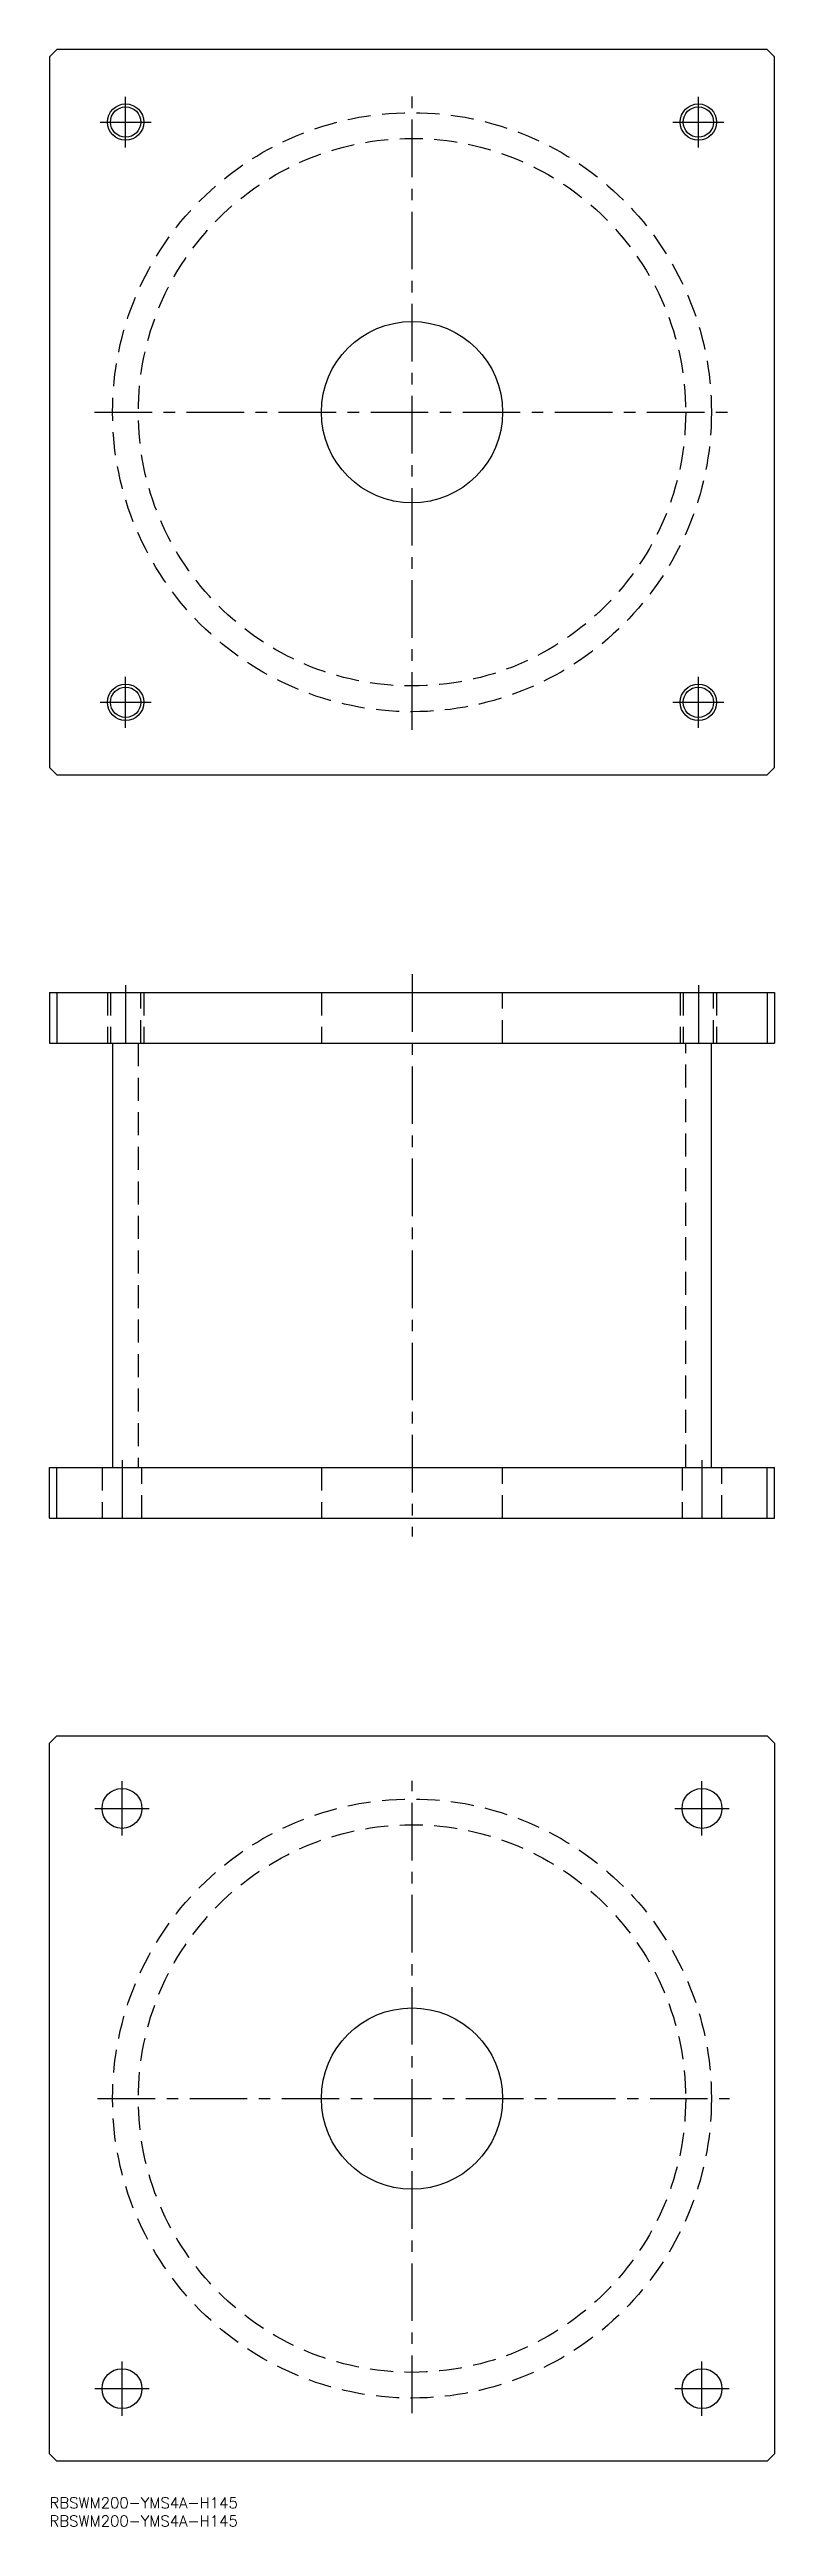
# Model space of a CAD drawing. Extents: x 0 to 200, y -8 to 675.
import ezdxf

# ---------------------------------------------------------------- set-up
doc = ezdxf.new("R2010")
doc.units = 0
doc.header["$LTSCALE"] = 0.5
doc.linetypes.add('CENTER', pattern=[50.8, 31.75, -6.35, 6.35, -6.35])
doc.linetypes.add('DASHED', pattern=[19.05, 12.7, -6.35])
for name, color, linetype in [('MSM_CENTER', 1, 'CENTER'), ('MSM_CONTINUOUS', 7, 'CONTINUOUS'), ('MSM_DASHED', 4, 'DASHED'), ('MSM_NARROW', 5, 'CONTINUOUS'), ('MSM_PART_NUMBER', 7, 'CONTINUOUS')]:
    doc.layers.add(name, color=color, linetype=linetype)
doc.styles.get("Standard").update_dxf_attribs({"font": 'txt.shx', "height": 3, "bigfont": 'bigfont.shx'})

# ---------------------------------------------------------------- blocks, each defined once
blk = doc.blocks.new('*U37')
at = {"layer": 'MSM_PART_NUMBER'}
blk.add_text('RBSWM200-YMS4A-H145', height=3, dxfattribs=at).set_placement((0, -3))
blk = doc.blocks.new('*U38')
at = {"layer": 'MSM_PART_NUMBER'}
blk.add_text('RBSWM200-YMS4A-H145', height=3, dxfattribs=at).set_placement((0, -8))

msp = doc.modelspace()

# ---------------------------------------------------------------- linework, layer by layer
at = {"layer": 'MSM_CENTER'}
for p, q in [((100, 487.4), (100, 662.6)), ((21, 648), (21, 662)), ((179, 648), (179, 662)), ((14, 655), (28, 655)), ((172, 655), (186, 655)), ((12.4, 575), (187.6, 575)), ((21, 488), (21, 502)), ((179, 488), (179, 502)), ((14, 495), (28, 495)), ((172, 495), (186, 495)), ((21, 417), (21, 399)), ((100, 420), (100, 265)), ((179, 417), (179, 399)), ((20, 286), (20, 268)), ((180, 286), (180, 268)), ((20, 182.5), (20, 197.5)), ((100, 23.27), (100, 197.6)), ((180, 182.5), (180, 197.5)), ((12.5, 190), (27.5, 190)), ((172.5, 190), (187.5, 190)), ((13.27, 110), (187.6, 110)), ((20, 22.5), (20, 37.5)), ((180, 22.5), (180, 37.5)), ((12.5, 30), (27.5, 30)), ((172.5, 30), (187.5, 30))]:
    msp.add_line(p, q, dxfattribs=at)
at = {"layer": 'MSM_CONTINUOUS'}
for p, q in [((2, 675), (0, 673)), ((0, 673), (0, 477)), ((198, 675), (2, 675)), ((200, 673), (198, 675)), ((200, 477), (200, 673)), ((0, 477), (2, 475)), ((2, 475), (198, 475)), ((198, 475), (200, 477)), ((0, 415), (200, 415)), ((0, 415), (0, 401)), ((2, 415), (2, 401)), ((198, 415), (198, 401)), ((200, 415), (200, 401)), ((0, 401), (200, 401)), ((17.4, 401), (17.4, 284)), ((182.6, 284), (182.6, 401)), ((0, 284), (200, 284)), ((0, 270), (0, 284)), ((2, 270), (2, 284)), ((198, 270), (198, 284)), ((200, 270), (200, 284)), ((0, 270), (200, 270)), ((0, 208), (2, 210)), ((0, 12), (0, 208)), ((2, 210), (198, 210)), ((198, 210), (200, 208)), ((200, 208), (200, 12)), ((2, 10), (0, 12)), ((198, 10), (2, 10)), ((200, 12), (198, 10))]:
    msp.add_line(p, q, dxfattribs=at)
for centre, radius in [((21, 655), 4.188), ((179, 655), 4.188), ((100, 575), 25), ((21, 495), 4.188), ((179, 495), 4.188), ((20, 190), 5.5), ((180, 190), 5.5), ((100, 110), 25), ((20, 30), 5.5), ((180, 30), 5.5)]:
    msp.add_circle(centre, radius, dxfattribs=at)
at = {"layer": 'MSM_DASHED'}
for p, q in [((16, 415), (16, 401)), ((16.812, 415), (16.812, 401)), ((25.188, 401), (25.188, 415)), ((26, 415), (26, 401)), ((75, 415), (75, 401)), ((125, 401), (125, 415)), ((174, 415), (174, 401)), ((174.812, 415), (174.812, 401)), ((183.188, 401), (183.188, 415)), ((184, 415), (184, 401)), ((24.5, 401), (24.5, 284)), ((175.5, 284), (175.5, 401)), ((14.5, 284), (14.5, 270)), ((25.5, 270), (25.5, 284)), ((75, 284), (75, 270)), ((125, 270), (125, 284)), ((174.5, 284), (174.5, 270)), ((185.5, 270), (185.5, 284))]:
    msp.add_line(p, q, dxfattribs=at)
for centre, radius in [((100, 575), 82.6), ((100, 575), 75.5), ((100, 110), 82.6), ((100, 110), 75.5)]:
    msp.add_circle(centre, radius, dxfattribs=at)
at = {"layer": 'MSM_NARROW'}
for centre in [(21, 655), (179, 655), (21, 495), (179, 495)]:
    msp.add_circle(centre, 5, dxfattribs=at)

# ---------------------------------------------------------------- block references
at = {"layer": 'MSM_CONTINUOUS'}
for name in ['*U37', '*U38']:
    msp.add_blockref(name, (0, 0), dxfattribs=at)

doc.saveas('drawing.dxf')
